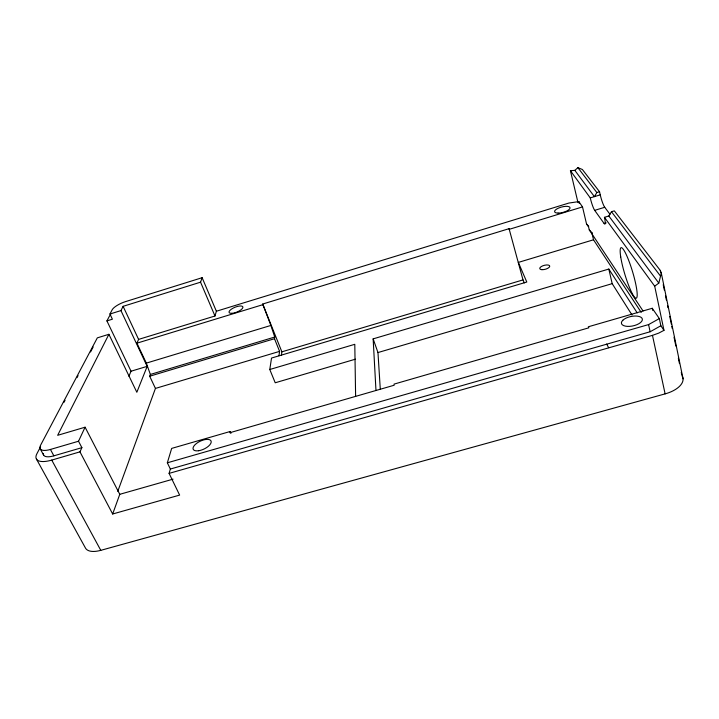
<?xml version="1.0" encoding="UTF-8"?>
<svg xmlns="http://www.w3.org/2000/svg" width="719" height="719" viewBox="0 0 719 719"><rect width="100%" height="100%" fill="white"/><g stroke="black" fill="none" stroke-linecap="round" stroke-linejoin="round"><path stroke-width="1.08" d="M281.444 355.069L281.875 351.825L262.723 304.029L509.061 228.678L509.331 229.298L582.516 206.919L586.533 223.951L588.591 227.042L589.265 229.873L643.02 310.932M278.972 355.761L279.583 351.375L274.496 338.712L274.748 337.04L270.874 325.446L262.723 304.029M355.456 359.176L275.224 382.778L269.778 369.503L271.53 358.053L526.793 282.028L518.345 262.408L593.517 239.795L641.231 312.414M169.091 473.381L170.358 469.04L167.338 462.802L171.67 448.404L230.08 431.526L229.828 432.721L394.156 385.24L394.057 384.117L588.861 327.801L588.322 326.777L652.25 308.28L659.35 318.589L660.86 325.761L663.979 330.345L658.685 333.131L652.466 335.351L169.091 473.381L179.633 495.103L112.667 513.995L79.962 451.847L81.894 447.658L78.524 441.232L85.085 427.203L119.776 494.312L112.667 513.995M663.979 330.345L654.703 286.198L658.811 283.097L661.309 273.103L660.285 270.416L614.305 210.856L611.456 211.719L608.822 215.997L604.436 217.327A10.65 1.546 73.9 0 1 604.122 223.519L606.207 222.89M117.763 491.365L155.439 388.422L149.678 376.217L150.37 374.446L146.317 363.122L136.943 343.17L138.596 339.395L214.981 316.001L216.374 311.237L202.129 277.696L125.501 301.629A12.124 3.649 -23.6 0 0 112.173 309.79L109.935 314.023L112.398 319.2L106.915 320.899L131.038 371.22L128.899 376.244M214.981 316.001L200.556 282.181L202.129 277.696M200.556 282.181L123.111 306.33L120.945 310.59L147.179 366.348L136.844 392.277L108.902 334.299L97.317 337.867L40.534 445.313A16.285 6.049 -27.2 0 0 50.429 449.456L53.871 455.828L81.894 447.658M108.902 334.299L57.655 435.319L85.085 427.203M106.915 320.899L109.171 316.621A18.146 5.554 -23.6 0 1 110.717 314.554M40.579 446.751L36.939 453.662A24.347 9.185 -27.4 0 0 51.75 460.097L100.786 550.341L665.12 393.877A24.958 12.574 -10 0 0 681.954 375.669M64 402.316L65.043 400.339M77.014 377.637L78.056 375.66M90.549 351.959L93.146 347.025M609.973 214.262L604.733 207.288A10.282 1.546 74 0 1 600.248 194.849L599.547 191.739L596.86 192.557L594.397 196.638L574.832 170.376L570.428 170.727L577.995 202.614M574.832 170.376L577.887 167.653L582.381 169.504L599.547 191.739M170.358 469.04L650.138 331.765L660.86 325.761M167.338 462.802L648.583 324.584L659.35 318.589M109.935 314.023L120.945 310.59M216.374 311.237L568.9 203.046L578.858 201.599L582.516 206.919M570.428 170.727L590.263 197.905L600.248 194.849M136.943 343.17L262.579 304.757M590.263 197.905A10.273 1.438 74 0 0 594.685 210.352L604.733 207.288M146.317 363.122L270.874 325.446M131.038 371.22L147.179 366.348M150.37 374.446L274.748 337.04M149.678 376.217L274.496 338.712M155.439 388.422L279.583 351.375M281.875 351.825L523.001 279.907L524.268 282.909M269.778 369.503L354.791 344.311L355.617 396.394M375.965 390.372L373.143 338.874L608.822 269.05L637.205 312.873M380.27 388.898L377.969 352.553L612.184 283.654L631.992 314.94M50.429 449.456L78.524 441.232M51.75 460.097L79.962 451.847M119.776 494.312L173.045 479.151M586.533 223.951L588.717 226.296M589.265 229.873L592.195 233.019M577.887 167.653L596.86 192.557M611.456 211.719L660.554 276.15M608.822 215.997L658.811 283.097M604.436 217.327L654.703 286.198M594.685 210.352L604.122 223.519M36.471 459.126L85.588 548.264A23.224 10.713 -29.4 0 0 100.786 550.341M40.246 448.899L43.688 455.217M606.647 344.042L608.634 347.69M123.111 306.33L138.596 339.395M230.08 431.526L230.907 433.395M373.143 338.874L377.969 352.553M509.061 228.678L523.001 279.907M578.858 201.599L579.298 203.477M591.854 232.695L593.517 239.795M608.822 269.05L612.184 283.654M648.583 324.584L650.138 331.765M652.466 335.351L665.12 393.877M652.25 308.28L652.699 310.383M661.309 273.103L683.05 378.814M660.285 270.416L660.734 272.609M663.224 284.67L664.347 290.152M665.479 295.635L666.378 300.012M667.511 305.494L667.96 307.687M669.766 316.459L671.348 324.134M671.798 326.327L672.247 328.52M674.054 337.292L675.86 346.064M678.341 358.125L679.473 363.607M681.279 372.379L681.729 374.572M53.871 455.828A16.231 6.12 -27.4 0 1 43.32 453.608M622.852 320.225L621.782 321.564A10.677 4.808 -11.8 0 0 627.39 326.381A10.677 4.808 -11.8 0 0 640.476 322.606A10.677 4.808 -11.8 0 0 639.272 316.513L637.097 316.108A10.677 4.808 -11.8 0 0 622.852 320.225M541.91 269.679A5.159 2.04 -14.9 0 0 549.738 266.372A5.159 2.04 -14.9 0 0 542.557 265.913A5.159 2.04 -14.9 0 0 541.91 269.679M620.722 256.917A26.333 4.062 73.3 0 0 635.272 297.855A26.333 4.062 73.3 0 0 630.06 264.062A26.333 4.062 73.3 0 0 620.722 256.917M558.07 213.085A7.981 2.777 -14.9 0 0 570.05 208.079A7.981 2.777 -14.9 0 0 558.825 207.962A7.981 2.777 -14.9 0 0 558.07 213.085M231.878 313.331A7.451 2.597 -22.1 0 0 242.896 307.507A7.451 2.597 -22.1 0 0 233.1 308.127A7.451 2.597 -22.1 0 0 231.878 313.331M198.624 450.741A9.841 4.359 -25.2 0 0 211.143 441.241A9.841 4.359 -25.2 0 0 196.593 443.371A9.841 4.359 -25.2 0 0 198.624 450.741"/></g></svg>
